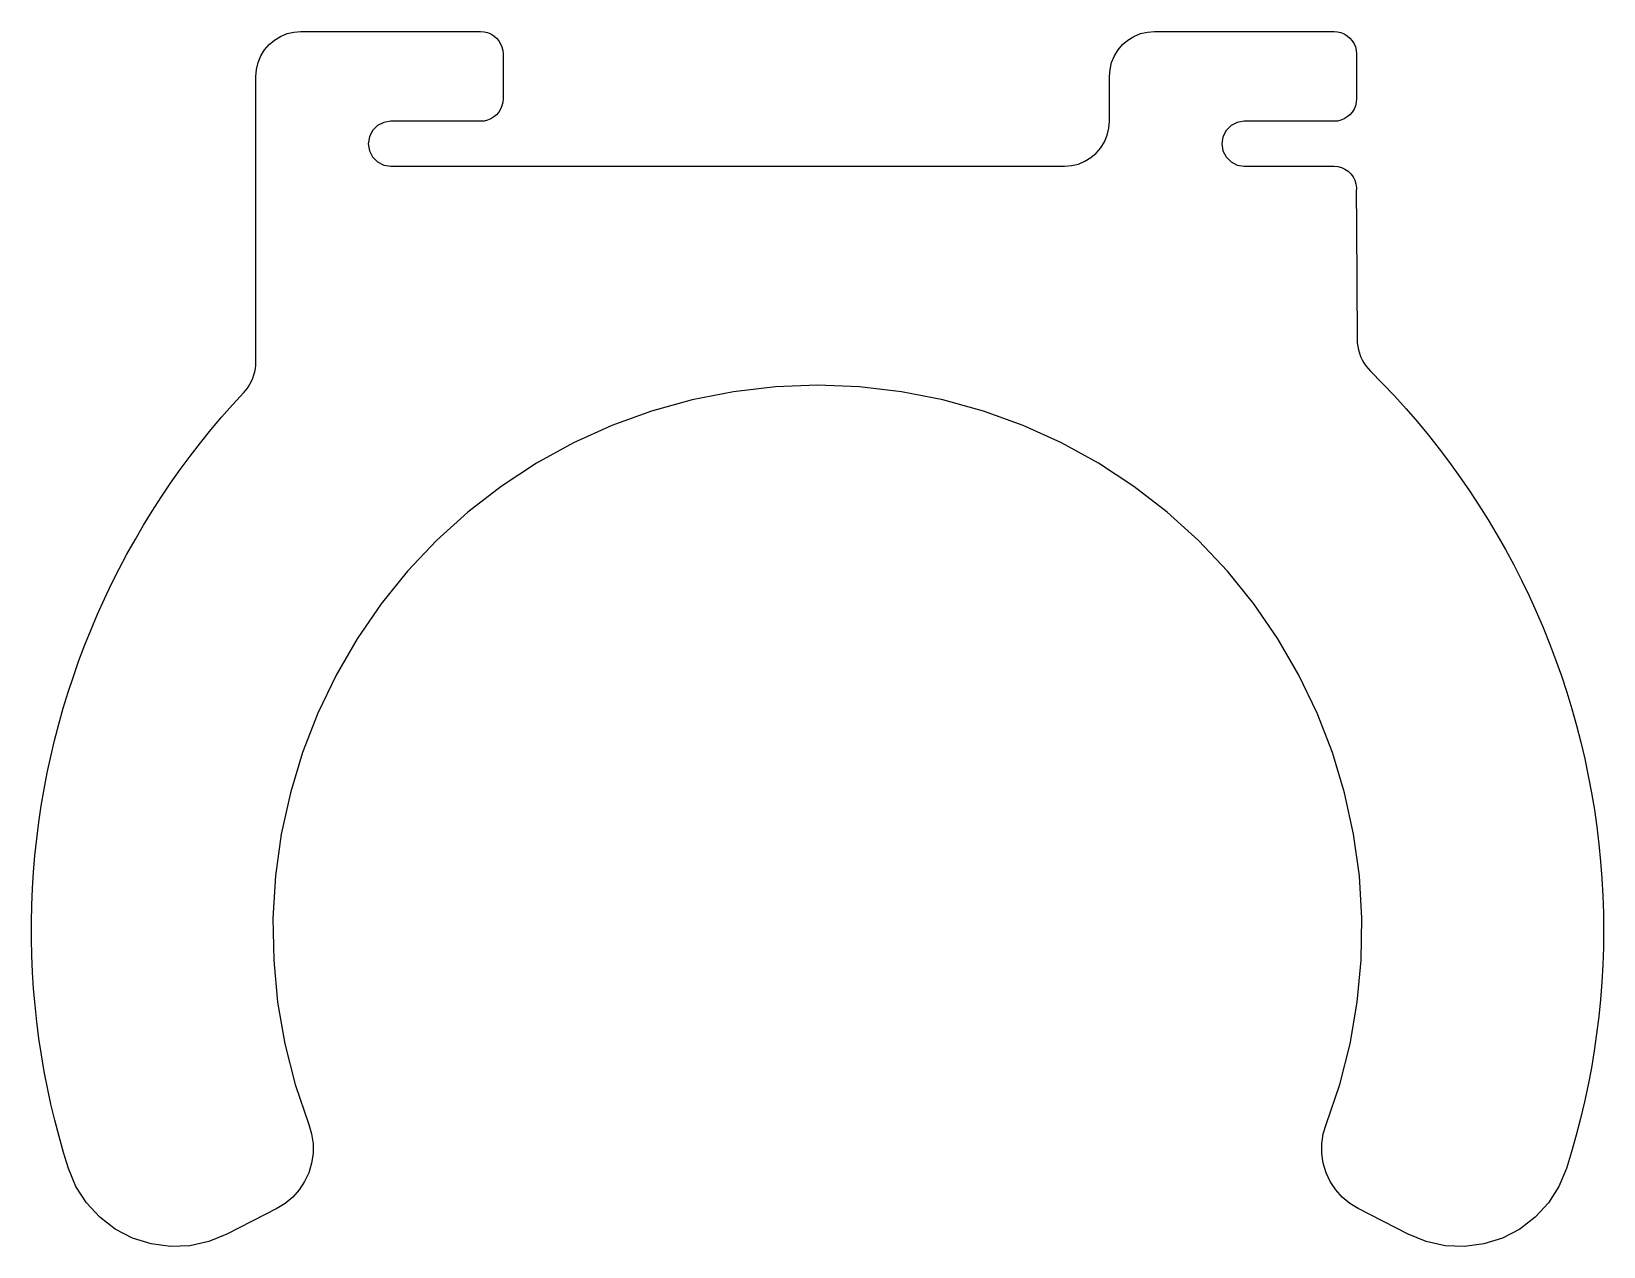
# Model space of a CAD drawing. Header units: metres. Extents: x 5 to 75, y 0.9 to 55.
import ezdxf

# ---------------------------------------------------------------- set-up
doc = ezdxf.new("R2010")
doc.units = ezdxf.units.M

msp = doc.modelspace()

# ---------------------------------------------------------------- linework, layer by layer
for p, q in [((15.586, 54.414), (15.824, 54.618)), ((15.824, 54.618), (16.092, 54.782)), ((16.092, 54.782), (16.382, 54.902)), ((16.382, 54.902), (16.687, 54.975)), ((16.687, 54.975), (17, 55)), ((17, 55), (25, 55)), ((25, 55), (25.156, 54.988)), ((25.156, 54.988), (25.309, 54.951)), ((25.309, 54.951), (25.454, 54.891)), ((25.454, 54.891), (25.588, 54.809)), ((25.588, 54.809), (25.707, 54.707)), ((25.707, 54.707), (25.809, 54.588)), ((53.586, 54.414), (53.824, 54.618)), ((53.824, 54.618), (54.092, 54.782)), ((54.092, 54.782), (54.382, 54.902)), ((54.382, 54.902), (54.687, 54.975)), ((54.687, 54.975), (55, 55)), ((55, 55), (63, 55)), ((63, 55), (63.156, 54.988)), ((63.156, 54.988), (63.309, 54.951)), ((63.309, 54.951), (63.454, 54.891)), ((63.454, 54.891), (63.588, 54.809)), ((63.588, 54.809), (63.707, 54.707)), ((63.707, 54.707), (63.809, 54.588)), ((15.098, 53.618), (15.218, 53.908)), ((15.218, 53.908), (15.382, 54.176)), ((15.382, 54.176), (15.586, 54.414)), ((25.809, 54.588), (25.891, 54.454)), ((25.891, 54.454), (25.951, 54.309)), ((25.951, 54.309), (25.988, 54.156)), ((25.988, 54.156), (26, 54)), ((26, 54), (26, 52)), ((53.098, 53.618), (53.218, 53.908)), ((53.218, 53.908), (53.382, 54.176)), ((53.382, 54.176), (53.586, 54.414)), ((63.809, 54.588), (63.891, 54.454)), ((63.891, 54.454), (63.951, 54.309)), ((63.951, 54.309), (63.988, 54.156)), ((63.988, 54.156), (64, 54)), ((64, 54), (64, 52)), ((15, 53), (15.025, 53.313)), ((15.025, 53.313), (15.098, 53.618)), ((53, 53), (53.025, 53.313)), ((53.025, 53.313), (53.098, 53.618)), ((15, 50), (15, 53)), ((53, 51), (53, 53)), ((25.988, 51.844), (25.951, 51.691)), ((26, 52), (25.988, 51.844)), ((63.988, 51.844), (63.951, 51.691)), ((64, 52), (63.988, 51.844)), ((25.454, 51.109), (25.309, 51.049)), ((25.588, 51.191), (25.454, 51.109)), ((25.707, 51.293), (25.588, 51.191)), ((25.809, 51.412), (25.707, 51.293)), ((25.891, 51.546), (25.809, 51.412)), ((25.951, 51.691), (25.891, 51.546)), ((63.454, 51.109), (63.309, 51.049)), ((63.588, 51.191), (63.454, 51.109)), ((63.707, 51.293), (63.588, 51.191)), ((63.809, 51.412), (63.707, 51.293)), ((63.891, 51.546), (63.809, 51.412)), ((63.951, 51.691), (63.891, 51.546)), ((20.191, 50.587), (20.049, 50.309)), ((20.412, 50.809), (20.191, 50.587)), ((20.691, 50.951), (20.412, 50.809)), ((21, 51), (20.691, 50.951)), ((25, 51), (21, 51)), ((25.156, 51.012), (25, 51)), ((25.309, 51.049), (25.156, 51.012)), ((52.902, 50.382), (52.975, 50.687)), ((52.975, 50.687), (53, 51)), ((58.191, 50.588), (58.049, 50.309)), ((58.412, 50.809), (58.191, 50.588)), ((58.691, 50.951), (58.412, 50.809)), ((59, 51), (58.691, 50.951)), ((63, 51), (59, 51)), ((63.156, 51.012), (63, 51)), ((63.309, 51.049), (63.156, 51.012)), ((15, 44.9), (15, 50)), ((20.049, 50.309), (20, 49.999)), ((20, 49.999), (20.049, 49.69)), ((52.414, 49.586), (52.618, 49.824)), ((52.618, 49.824), (52.782, 50.092)), ((52.782, 50.092), (52.902, 50.382)), ((58.049, 50.309), (58, 50)), ((58, 50), (58.049, 49.691)), ((20.049, 49.69), (20.192, 49.411)), ((20.192, 49.411), (20.413, 49.19)), ((20.413, 49.19), (20.692, 49.049)), ((20.692, 49.049), (21.001, 49)), ((21, 49), (51, 49)), ((51, 49), (51.313, 49.025)), ((51.313, 49.025), (51.618, 49.098)), ((51.618, 49.098), (51.908, 49.218)), ((51.908, 49.218), (52.176, 49.382)), ((52.176, 49.382), (52.414, 49.586)), ((58.049, 49.691), (58.191, 49.412)), ((58.191, 49.412), (58.412, 49.191)), ((58.412, 49.191), (58.691, 49.049)), ((58.691, 49.049), (59, 49)), ((59, 49), (63, 49)), ((63, 49), (63.169, 48.986)), ((63.169, 48.986), (63.333, 48.943)), ((63.333, 48.943), (63.487, 48.873)), ((63.487, 48.873), (63.628, 48.778)), ((63.628, 48.778), (63.75, 48.661)), ((63.75, 48.661), (63.851, 48.525)), ((63.851, 48.525), (63.928, 48.374)), ((63.928, 48.374), (63.977, 48.212)), ((63.977, 48.212), (63.999, 48.044)), ((63.999, 48.044), (63.992, 47.874)), ((63.992, 47.874), (64, 46.35)), ((64, 46.35), (64.026, 41.288)), ((15, 40.298), (15, 44.9)), ((64.026, 41.288), (64.033, 41.132)), ((64.033, 41.132), (64.053, 40.976)), ((64.053, 40.976), (64.084, 40.822)), ((64.084, 40.822), (64.127, 40.671)), ((64.127, 40.671), (64.183, 40.524)), ((14.949, 39.85), (14.977, 39.998)), ((14.977, 39.998), (14.994, 40.148)), ((14.994, 40.148), (15, 40.298)), ((64.183, 40.524), (64.249, 40.382)), ((64.249, 40.382), (64.327, 40.245)), ((64.327, 40.245), (64.414, 40.115)), ((64.414, 40.115), (64.512, 39.992)), ((64.512, 39.992), (64.62, 39.877)), ((14.648, 39.165), (14.729, 39.292)), ((14.729, 39.292), (14.799, 39.425)), ((14.799, 39.425), (14.86, 39.563)), ((14.86, 39.563), (14.91, 39.705)), ((14.91, 39.705), (14.949, 39.85)), ((40, 39.25), (38.124, 39.177)), ((41.876, 39.177), (40, 39.25)), ((64.62, 39.877), (65.16, 39.33)), ((65.16, 39.33), (65.689, 38.771)), ((13.957, 38.383), (14.459, 38.931)), ((14.459, 38.931), (14.558, 39.044)), ((14.558, 39.044), (14.648, 39.165)), ((34.416, 38.598), (32.607, 38.096)), ((36.259, 38.96), (34.416, 38.598)), ((38.124, 39.177), (36.259, 38.96)), ((43.741, 38.96), (41.876, 39.177)), ((45.584, 38.598), (43.741, 38.96)), ((47.393, 38.096), (45.584, 38.598)), ((65.689, 38.771), (66.205, 38.201)), ((12.989, 37.257), (13.467, 37.825)), ((13.467, 37.825), (13.957, 38.383)), ((32.607, 38.096), (30.842, 37.454)), ((49.158, 37.454), (47.393, 38.096)), ((66.205, 38.201), (66.709, 37.62)), ((12.522, 36.679), (12.989, 37.257)), ((30.842, 37.454), (29.132, 36.678)), ((50.868, 36.678), (49.158, 37.454)), ((66.709, 37.62), (67.199, 37.027)), ((12.068, 36.091), (12.522, 36.679)), ((29.132, 36.678), (27.488, 35.773)), ((52.512, 35.773), (50.868, 36.678)), ((67.199, 37.027), (67.677, 36.424)), ((67.677, 36.424), (68.141, 35.811)), ((11.627, 35.493), (12.068, 36.091)), ((27.488, 35.773), (25.918, 34.742)), ((54.082, 34.742), (52.512, 35.773)), ((68.141, 35.811), (68.592, 35.187)), ((11.199, 34.887), (11.627, 35.493)), ((68.592, 35.187), (69.028, 34.554)), ((10.783, 34.271), (11.199, 34.887)), ((25.918, 34.742), (24.433, 33.593)), ((55.567, 33.593), (54.082, 34.742)), ((69.028, 34.554), (69.451, 33.911)), ((9.992, 33.014), (10.381, 33.647)), ((10.381, 33.647), (10.783, 34.271)), ((69.451, 33.911), (69.86, 33.259)), ((9.616, 32.373), (9.992, 33.014)), ((24.433, 33.593), (23.041, 32.333)), ((56.959, 32.333), (55.567, 33.593)), ((69.86, 33.259), (70.254, 32.599)), ((9.254, 31.724), (9.616, 32.373)), ((23.041, 32.333), (21.75, 30.969)), ((58.25, 30.969), (56.959, 32.333)), ((70.254, 32.599), (70.633, 31.93)), ((8.906, 31.068), (9.254, 31.724)), ((70.633, 31.93), (70.998, 31.252)), ((8.572, 30.404), (8.906, 31.068)), ((21.75, 30.969), (20.569, 29.509)), ((59.431, 29.509), (58.25, 30.969)), ((70.998, 31.252), (71.347, 30.567)), ((8.252, 29.734), (8.572, 30.404)), ((71.347, 30.567), (71.682, 29.875)), ((7.947, 29.057), (8.252, 29.734)), ((20.569, 29.509), (19.505, 27.962)), ((60.495, 27.962), (59.431, 29.509)), ((71.682, 29.875), (72.001, 29.175)), ((7.656, 28.373), (7.947, 29.057)), ((72.001, 29.175), (72.305, 28.468)), ((7.379, 27.684), (7.656, 28.373)), ((72.305, 28.468), (72.593, 27.755)), ((7.117, 26.989), (7.379, 27.684)), ((19.505, 27.962), (18.564, 26.338)), ((61.436, 26.338), (60.495, 27.962)), ((72.593, 27.755), (72.866, 27.035)), ((6.87, 26.288), (7.117, 26.989)), ((72.866, 27.035), (73.122, 26.31)), ((6.638, 25.583), (6.87, 26.288)), ((18.564, 26.338), (17.751, 24.645)), ((62.249, 24.645), (61.436, 26.338)), ((73.122, 26.31), (73.363, 25.58)), ((6.421, 24.872), (6.638, 25.583)), ((73.363, 25.58), (73.587, 24.844)), ((6.219, 24.157), (6.421, 24.872)), ((17.751, 24.645), (17.071, 22.895)), ((62.929, 22.895), (62.249, 24.645)), ((73.587, 24.844), (73.795, 24.103)), ((6.032, 23.438), (6.219, 24.157)), ((73.795, 24.103), (73.987, 23.358)), ((5.861, 22.716), (6.032, 23.438)), ((73.987, 23.358), (74.163, 22.609)), ((5.705, 21.989), (5.861, 22.716)), ((17.071, 22.895), (16.529, 21.097)), ((63.471, 21.097), (62.929, 22.895)), ((74.163, 22.609), (74.322, 21.857)), ((5.564, 21.26), (5.705, 21.989)), ((74.322, 21.857), (74.464, 21.101)), ((5.439, 20.528), (5.564, 21.26)), ((16.529, 21.097), (16.128, 19.263)), ((63.872, 19.263), (63.471, 21.097)), ((74.464, 21.101), (74.59, 20.342)), ((5.33, 19.793), (5.439, 20.528)), ((74.59, 20.342), (74.699, 19.581)), ((5.236, 19.056), (5.33, 19.793)), ((5.158, 18.318), (5.236, 19.056)), ((16.128, 19.263), (15.869, 17.403)), ((64.131, 17.403), (63.872, 19.263)), ((74.699, 19.581), (74.791, 18.817)), ((5.095, 17.577), (5.158, 18.318)), ((74.791, 18.817), (74.867, 18.051)), ((5.048, 16.836), (5.095, 17.577)), ((74.867, 18.051), (74.925, 17.284)), ((5.017, 16.094), (5.048, 16.836)), ((15.869, 17.403), (15.756, 15.529)), ((64.244, 15.529), (64.131, 17.403)), ((74.925, 17.284), (74.967, 16.516)), ((74.967, 16.516), (74.992, 15.747)), ((5.002, 15.351), (5.017, 16.094)), ((15.756, 15.529), (15.788, 13.651)), ((64.212, 13.651), (64.244, 15.529)), ((74.992, 15.747), (75, 14.978)), ((5.002, 14.608), (5.002, 15.351)), ((75, 14.978), (74.991, 14.209)), ((5.018, 13.866), (5.002, 14.608)), ((74.991, 14.209), (74.965, 13.44)), ((5.05, 13.124), (5.018, 13.866)), ((15.788, 13.651), (15.964, 11.782)), ((64.036, 11.782), (64.212, 13.651)), ((74.965, 13.44), (74.923, 12.672)), ((5.098, 12.382), (5.05, 13.124)), ((74.923, 12.672), (74.863, 11.905)), ((5.161, 11.642), (5.098, 12.382)), ((74.863, 11.905), (74.786, 11.14)), ((5.241, 10.904), (5.161, 11.642)), ((15.964, 11.782), (16.286, 9.932)), ((63.714, 9.932), (64.036, 11.782)), ((5.335, 10.167), (5.241, 10.904)), ((74.786, 11.14), (74.693, 10.376)), ((5.446, 9.432), (5.335, 10.167)), ((16.286, 9.932), (16.749, 8.112)), ((63.251, 8.112), (63.714, 9.932)), ((74.693, 10.376), (74.583, 9.615)), ((5.572, 8.7), (5.446, 9.432)), ((74.583, 9.615), (74.457, 8.856)), ((5.713, 7.971), (5.572, 8.7)), ((74.457, 8.856), (74.313, 8.1)), ((5.87, 7.245), (5.713, 7.971)), ((16.749, 8.112), (17.351, 6.334)), ((62.649, 6.334), (63.251, 8.112)), ((74.313, 8.1), (74.153, 7.348)), ((6.042, 6.522), (5.87, 7.245)), ((74.153, 7.348), (73.977, 6.599)), ((6.23, 5.804), (6.042, 6.522)), ((17.351, 6.334), (17.478, 5.915)), ((62.522, 5.915), (62.649, 6.334)), ((73.977, 6.599), (73.784, 5.855)), ((6.433, 5.089), (6.23, 5.804)), ((17.478, 5.915), (17.541, 5.481)), ((62.459, 5.481), (62.522, 5.915)), ((73.784, 5.855), (73.575, 5.114)), ((6.65, 4.379), (6.433, 5.089)), ((17.542, 5.044), (17.478, 4.611)), ((17.541, 5.481), (17.542, 5.044)), ((62.458, 5.044), (62.459, 5.481)), ((62.522, 4.611), (62.458, 5.044)), ((73.575, 5.114), (73.35, 4.379)), ((6.985, 3.578), (6.65, 4.379)), ((17.478, 4.611), (17.352, 4.191)), ((62.648, 4.191), (62.522, 4.611)), ((73.35, 4.379), (73.015, 3.578)), ((7.452, 2.847), (6.985, 3.578)), ((17.167, 3.795), (16.925, 3.43)), ((17.352, 4.191), (17.167, 3.795)), ((62.833, 3.795), (62.648, 4.191)), ((63.075, 3.43), (62.833, 3.795)), ((73.015, 3.578), (72.548, 2.847)), ((8.04, 2.207), (7.452, 2.847)), ((16.297, 2.823), (15.924, 2.595)), ((16.633, 3.103), (16.297, 2.823)), ((16.925, 3.43), (16.633, 3.103)), ((63.367, 3.103), (63.075, 3.43)), ((63.703, 2.823), (63.367, 3.103)), ((64.076, 2.595), (63.703, 2.823)), ((72.548, 2.847), (71.96, 2.207)), ((8.728, 1.679), (8.04, 2.207)), ((15.924, 2.595), (13.705, 1.452)), ((66.295, 1.452), (64.076, 2.595)), ((71.96, 2.207), (71.272, 1.679)), ((9.498, 1.278), (8.728, 1.679)), ((13.705, 1.452), (12.902, 1.122)), ((67.098, 1.122), (66.295, 1.452)), ((71.272, 1.679), (70.502, 1.278)), ((10.326, 1.016), (9.498, 1.278)), ((11.186, 0.901), (10.326, 1.016)), ((12.054, 0.937), (11.186, 0.901)), ((12.902, 1.122), (12.054, 0.937)), ((67.946, 0.937), (67.098, 1.122)), ((68.814, 0.901), (67.946, 0.937)), ((69.674, 1.016), (68.814, 0.901)), ((70.502, 1.278), (69.674, 1.016))]:
    msp.add_line(p, q)

doc.saveas('drawing.dxf')
